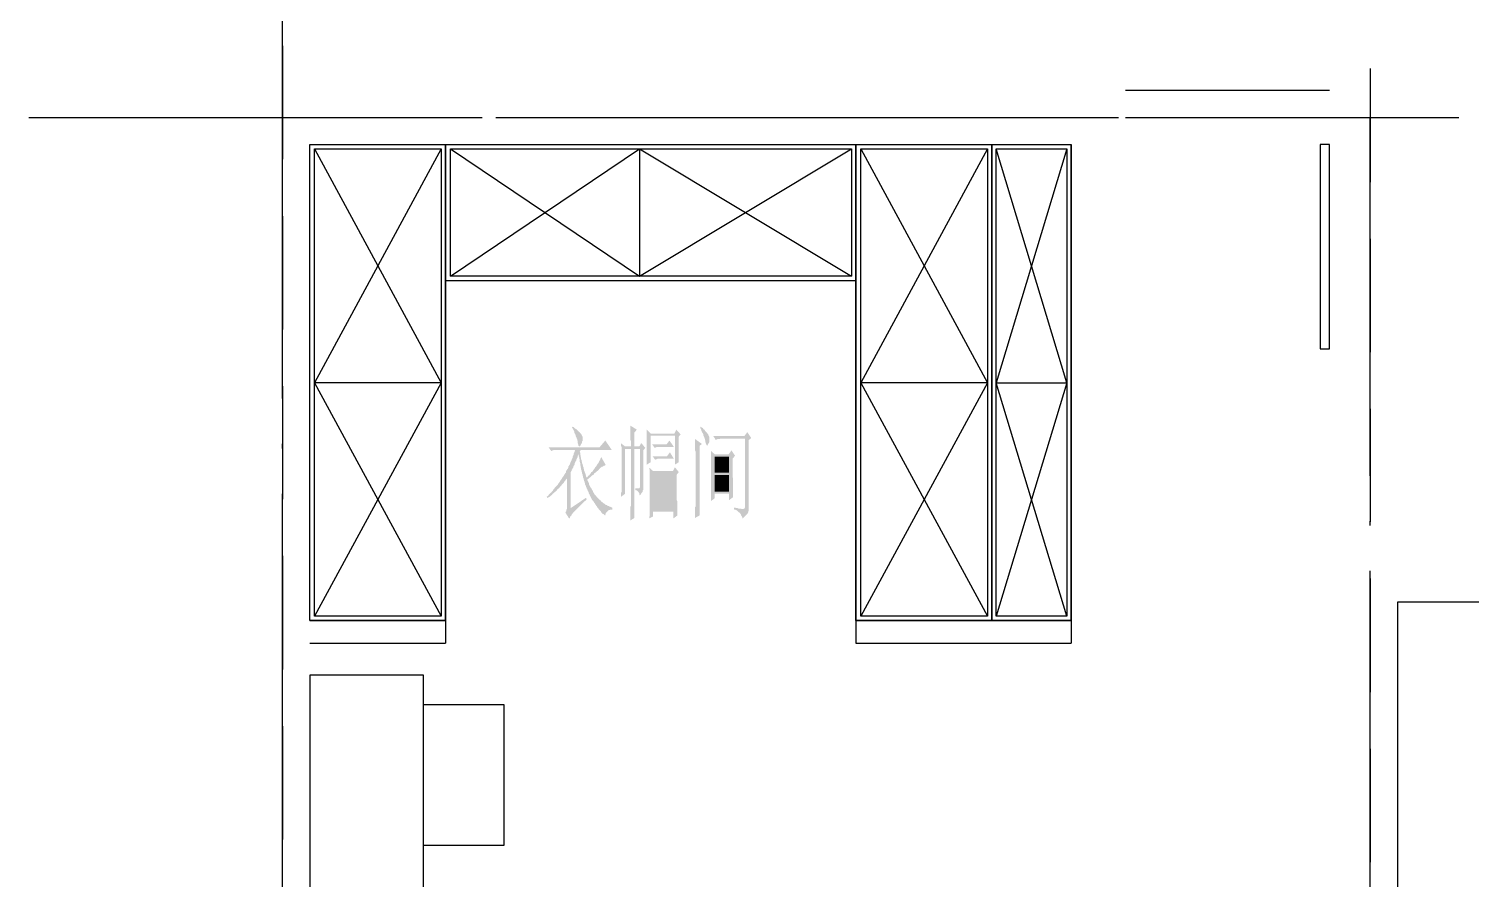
# Model space of a CAD drawing. Header units: millimetres. Extents: x -1120 to 100154, y -9529 to 14223.
# Drawn here: x 41768 to 48133, y 3860 to 7611 of the extents above; entities that cross this region are included whole.
import ezdxf

# ---------------------------------------------------------------- set-up
doc = ezdxf.new("R2010")
doc.units = ezdxf.units.MM
doc.linetypes.add('DOTE', pattern=[2.42, 2, -0.2, 0.02, -0.2])
doc.layers.add('A-DOTE', color=1, linetype='Continuous')
doc.layers.add('A-立面看线', color=7, linetype='Continuous')

msp = doc.modelspace()

# ---------------------------------------------------------------- hatches: boundary and pattern name
at = {"layer": 'A-立面看线'}
for points in [[(44425, 5768.8), (44425, 5773.2), (44425, 5779.7), (44425, 5786.2), (44425, 5790.6), (44422.8, 5797.1), (44422.8, 5801.5), (44422.8, 5805.8), (44422.8, 5812.4), (44422.8, 5816.7), (44422.8, 5821.1), (44422.8, 5825.4), (44422.8, 5829.8), (44422.8, 5834.1), (44422.8, 5838.5), (44422.8, 5840.6), (44422.8, 5845), (44422.8, 5849.3), (44422.8, 5851.5), (44422.8, 5855.9), (44422.8, 5858.1), (44422.8, 5860.2), (44451.1, 5842.8), (44440.2, 5829.8), (44440.2, 5768.8), (44462, 5768.8), (44470.7, 5784.1), (44488.1, 5762.3), (44479.4, 5751.4), (44479.4, 5594.7), (44479.4, 5590.4), (44479.4, 5586), (44479.4, 5581.7), (44479.4, 5577.3), (44477.2, 5575.2), (44477.2, 5570.8), (44475.1, 5566.5), (44472.9, 5564.3), (44470.7, 5562.1), (44468.5, 5557.8), (44466.4, 5555.6), (44464.2, 5553.4), (44462, 5557.8), (44462, 5562.1), (44459.8, 5564.3), (44457.6, 5568.6), (44455.5, 5570.8), (44453.3, 5573), (44451.1, 5575.2), (44446.8, 5575.2), (44444.6, 5577.3), (44444.6, 5577.3), (44444.6, 5583.9), (44448.9, 5583.9), (44453.3, 5583.9), (44455.5, 5583.9), (44457.6, 5583.9), (44459.8, 5583.9), (44459.8, 5583.9), (44462, 5583.9), (44464.2, 5588.2), (44464.2, 5592.6), (44464.2, 5596.9), (44464.2, 5758), (44440.2, 5758), (44440.2, 5512.1), (44440.2, 5507.7), (44440.2, 5503.3), (44440.2, 5496.8), (44440.2, 5492.5), (44440.2, 5488.1), (44440.2, 5483.8), (44440.2, 5479.4), (44440.2, 5475.1), (44440.2, 5470.7), (44440.2, 5466.4), (44440.2, 5462), (44440.2, 5457.6), (44440.2, 5453.3), (44422.8, 5442.4), (44422.8, 5448.9), (44422.8, 5453.3), (44422.8, 5457.6), (44422.8, 5462), (44422.8, 5466.4), (44422.8, 5470.7), (44422.8, 5475.1), (44422.8, 5479.4), (44422.8, 5485.9), (44422.8, 5490.3), (44422.8, 5494.6), (44422.8, 5499), (44422.8, 5503.3), (44425, 5507.7), (44425, 5512.1), (44425, 5516.4), (44425, 5520.8), (44425, 5525.1), (44425, 5525.1), (44425, 5758), (44398.9, 5758), (44398.9, 5559.9), (44381.5, 5546.9), (44381.5, 5551.2), (44381.5, 5553.4), (44381.5, 5557.8), (44381.5, 5562.1), (44381.5, 5564.3), (44383.7, 5568.6), (44383.7, 5573), (44383.7, 5577.3), (44383.7, 5581.7), (44383.7, 5586), (44383.7, 5590.4), (44383.7, 5594.7), (44383.7, 5599.1), (44383.7, 5603.4), (44383.7, 5607.8), (44383.7, 5612.2), (44383.7, 5616.5), (44383.7, 5620.9), (44383.7, 5625.2), (44383.7, 5631.7), (44383.7, 5636.1), (44383.7, 5640.4), (44383.7, 5647), (44383.7, 5651.3), (44383.7, 5655.7), (44383.7, 5662.2), (44383.7, 5666.6), (44383.7, 5673.1), (44383.7, 5673.1), (44383.7, 5679.6), (44383.7, 5686.1), (44383.7, 5692.7), (44383.7, 5697), (44383.7, 5703.5), (44383.7, 5707.9), (44383.7, 5714.4), (44383.7, 5718.8), (44383.7, 5725.3), (44383.7, 5729.7), (44383.7, 5734), (44383.7, 5738.4), (44383.7, 5742.7), (44383.7, 5747.1), (44383.7, 5751.4), (44383.7, 5755.8), (44383.7, 5760.1), (44383.7, 5762.3), (44383.7, 5766.7), (44381.5, 5768.8), (44381.5, 5773.2), (44381.5, 5775.4), (44381.5, 5779.7), (44381.5, 5781.9), (44381.5, 5781.9), (44398.9, 5768.8), (44425, 5768.8)], [(44159.5, 5496.8), (44227, 5542.5), (44229.2, 5533.8), (44224.8, 5529.5), (44220.5, 5527.3), (44216.1, 5522.9), (44211.8, 5518.6), (44207.4, 5514.2), (44205.2, 5512.1), (44200.9, 5507.7), (44196.5, 5503.3), (44194.3, 5501.2), (44190, 5496.8), (44187.8, 5494.6), (44183.5, 5490.3), (44181.3, 5488.1), (44179.1, 5485.9), (44174.8, 5481.6), (44172.6, 5479.4), (44170.4, 5477.2), (44168.2, 5475.1), (44166.1, 5470.7), (44163.9, 5468.5), (44163.9, 5466.4), (44161.7, 5464.2), (44159.5, 5462), (44157.3, 5459.8), (44157.3, 5459.8), (44155.2, 5457.6), (44155.2, 5455.5), (44155.2, 5453.3), (44153, 5453.3), (44153, 5451.1), (44153, 5448.9), (44153, 5448.9), (44135.6, 5477.2), (44137.8, 5481.6), (44139.9, 5483.8), (44139.9, 5488.1), (44142.1, 5492.5), (44142.1, 5496.8), (44142.1, 5501.2), (44142.1, 5503.3), (44142.1, 5627.4), (44139.9, 5625.2), (44137.8, 5623), (44135.6, 5618.7), (44133.4, 5616.5), (44131.2, 5614.3), (44129.1, 5610), (44126.9, 5607.8), (44124.7, 5605.6), (44122.5, 5603.4), (44120.4, 5601.3), (44118.2, 5596.9), (44116, 5594.7), (44113.8, 5592.6), (44111.7, 5590.4), (44109.5, 5586), (44107.3, 5583.9), (44102.9, 5581.7), (44100.8, 5579.5), (44098.6, 5577.3), (44096.4, 5573), (44094.2, 5570.8), (44089.9, 5568.6), (44087.7, 5566.5), (44085.5, 5564.3), (44083.4, 5562.1), (44079, 5559.9), (44076.8, 5555.6), (44074.7, 5553.4), (44070.3, 5551.2), (44068.1, 5549), (44066, 5546.9), (44061.6, 5544.7), (44059.4, 5542.5), (44057.2, 5540.3), (44052.9, 5546.9), (44057.2, 5549), (44059.4, 5551.2), (44061.6, 5553.4), (44063.8, 5557.8), (44066, 5559.9), (44068.1, 5562.1), (44070.3, 5564.3), (44074.7, 5566.5), (44076.8, 5570.8), (44079, 5573), (44081.2, 5575.2), (44083.4, 5579.5), (44085.5, 5581.7), (44087.7, 5583.9), (44089.9, 5588.2), (44092.1, 5590.4), (44094.2, 5592.6), (44098.6, 5596.9), (44100.8, 5599.1), (44102.9, 5601.3), (44105.1, 5605.6), (44107.3, 5607.8), (44109.5, 5612.2), (44111.7, 5614.3), (44113.8, 5618.7), (44116, 5620.9), (44118.2, 5625.2), (44120.4, 5627.4), (44122.5, 5631.7), (44124.7, 5633.9), (44124.7, 5633.9), (44126.9, 5638.3), (44129.1, 5640.4), (44131.2, 5644.8), (44133.4, 5647), (44135.6, 5651.3), (44137.8, 5653.5), (44137.8, 5657.9), (44139.9, 5662.2), (44142.1, 5664.4), (44144.3, 5668.7), (44146.5, 5670.9), (44148.6, 5675.3), (44148.6, 5679.6), (44150.8, 5681.8), (44153, 5686.1), (44155.2, 5690.5), (44157.3, 5694.8), (44157.3, 5697), (44159.5, 5701.4), (44161.7, 5705.7), (44163.9, 5710.1), (44163.9, 5712.3), (44166.1, 5716.6), (44168.2, 5721), (44168.2, 5725.3), (44170.4, 5729.7), (44172.6, 5734), (44172.6, 5738.4), (44174.8, 5742.7), (44176.9, 5747.1), (44176.9, 5749.2), (44179.1, 5753.6), (44096.4, 5753.6), (44094.2, 5753.6), (44092.1, 5753.6), (44087.7, 5753.6), (44085.5, 5753.6), (44081.2, 5751.4), (44079, 5751.4), (44074.7, 5749.2), (44072.5, 5749.2), (44061.6, 5764.5), (44285.7, 5764.5), (44311.9, 5794.9), (44340.1, 5753.6), (44203, 5753.6), (44198.7, 5744.9), (44200.9, 5740.5), (44200.9, 5736.2), (44200.9, 5731.8), (44203, 5727.5), (44203, 5723.1), (44205.2, 5716.6), (44205.2, 5712.3), (44207.4, 5707.9), (44207.4, 5703.5), (44209.6, 5699.2), (44209.6, 5694.8), (44211.8, 5690.5), (44211.8, 5686.1), (44213.9, 5684), (44213.9, 5679.6), (44216.1, 5675.3), (44216.1, 5670.9), (44218.3, 5666.6), (44218.3, 5662.2), (44220.5, 5657.9), (44220.5, 5655.7), (44222.6, 5651.3), (44224.8, 5647), (44224.8, 5642.6), (44227, 5640.4), (44227, 5636.1), (44229.2, 5631.7), (44229.2, 5631.7), (44233.5, 5633.9), (44235.7, 5638.3), (44237.9, 5640.4), (44242.2, 5642.6), (44244.4, 5647), (44246.6, 5649.1), (44248.7, 5653.5), (44250.9, 5655.7), (44255.3, 5657.9), (44257.4, 5662.2), (44259.6, 5664.4), (44261.8, 5668.7), (44264, 5670.9), (44266.2, 5675.3), (44268.3, 5677.4), (44270.5, 5679.6), (44272.7, 5684), (44274.9, 5686.1), (44277, 5690.5), (44279.2, 5692.7), (44281.4, 5697), (44283.6, 5699.2), (44283.6, 5701.4), (44285.7, 5705.7), (44287.9, 5707.9), (44290.1, 5712.3), (44290.1, 5714.4), (44292.3, 5718.8), (44294.4, 5721), (44314, 5686.1), (44311.9, 5686.1), (44309.7, 5684), (44305.3, 5684), (44303.1, 5681.8), (44301, 5679.6), (44296.6, 5679.6), (44294.4, 5677.4), (44292.3, 5675.3), (44287.9, 5673.1), (44285.7, 5668.7), (44283.6, 5668.7), (44283.6, 5666.6), (44281.4, 5664.4), (44279.2, 5662.2), (44277, 5660), (44274.9, 5660), (44272.7, 5657.9), (44270.5, 5655.7), (44268.3, 5653.5), (44264, 5651.3), (44261.8, 5647), (44259.6, 5644.8), (44257.4, 5642.6), (44253.1, 5640.4), (44250.9, 5638.3), (44246.6, 5633.9), (44244.4, 5631.7), (44240, 5629.6), (44235.7, 5625.2), (44233.5, 5623), (44231.3, 5623), (44233.5, 5618.7), (44235.7, 5614.3), (44237.9, 5610), (44240, 5605.6), (44240, 5601.3), (44242.2, 5596.9), (44244.4, 5592.6), (44246.6, 5588.2), (44248.7, 5586), (44250.9, 5581.7), (44253.1, 5577.3), (44255.3, 5575.2), (44257.4, 5570.8), (44257.4, 5568.6), (44259.6, 5564.3), (44261.8, 5562.1), (44264, 5557.8), (44266.2, 5555.6), (44268.3, 5553.4), (44270.5, 5551.2), (44272.7, 5546.9), (44274.9, 5544.7), (44277, 5542.5), (44279.2, 5540.3), (44281.4, 5538.2), (44283.6, 5536), (44285.7, 5533.8), (44290.1, 5531.6), (44292.3, 5527.3), (44294.4, 5525.1), (44298.8, 5522.9), (44301, 5520.8), (44303.1, 5518.6), (44307.5, 5516.4), (44309.7, 5514.2), (44311.9, 5512.1), (44316.2, 5509.9), (44318.4, 5509.9), (44320.6, 5507.7), (44322.7, 5505.5), (44327.1, 5505.5), (44329.3, 5503.3), (44331.4, 5503.3), (44335.8, 5501.2), (44338, 5501.2), (44340.1, 5499), (44342.3, 5499), (44342.3, 5490.3), (44338, 5490.3), (44333.6, 5490.3), (44331.4, 5488.1), (44327.1, 5488.1), (44324.9, 5485.9), (44322.7, 5483.8), (44320.6, 5481.6), (44318.4, 5479.4), (44316.2, 5477.2), (44314, 5475.1), (44314, 5470.7), (44311.9, 5468.5), (44311.9, 5464.2), (44307.5, 5466.4), (44305.3, 5468.5), (44303.1, 5470.7), (44301, 5470.7), (44298.8, 5472.9), (44296.6, 5475.1), (44294.4, 5477.2), (44292.3, 5481.6), (44290.1, 5483.8), (44287.9, 5485.9), (44285.7, 5488.1), (44283.6, 5490.3), (44281.4, 5494.6), (44279.2, 5496.8), (44277, 5499), (44274.9, 5503.3), (44272.7, 5505.5), (44270.5, 5509.9), (44268.3, 5512.1), (44266.2, 5516.4), (44264, 5518.6), (44261.8, 5522.9), (44259.6, 5527.3), (44255.3, 5531.6), (44253.1, 5533.8), (44250.9, 5538.2), (44248.7, 5542.5), (44246.6, 5546.9), (44244.4, 5551.2), (44244.4, 5551.2), (44242.2, 5555.6), (44242.2, 5557.8), (44240, 5559.9), (44237.9, 5564.3), (44237.9, 5566.5), (44235.7, 5570.8), (44233.5, 5573), (44233.5, 5577.3), (44231.3, 5579.5), (44229.2, 5583.9), (44229.2, 5586), (44227, 5590.4), (44227, 5592.6), (44224.8, 5596.9), (44222.6, 5601.3), (44222.6, 5605.6), (44220.5, 5607.8), (44220.5, 5612.2), (44218.3, 5616.5), (44218.3, 5620.9), (44216.1, 5623), (44216.1, 5627.4), (44213.9, 5631.7), (44213.9, 5636.1), (44211.8, 5640.4), (44211.8, 5644.8), (44209.6, 5649.1), (44209.6, 5653.5), (44207.4, 5657.9), (44207.4, 5662.2), (44205.2, 5666.6), (44205.2, 5670.9), (44203, 5677.4), (44203, 5681.8), (44200.9, 5686.1), (44200.9, 5690.5), (44200.9, 5694.8), (44198.7, 5701.4), (44198.7, 5705.7), (44198.7, 5710.1), (44196.5, 5716.6), (44196.5, 5721), (44194.3, 5727.5), (44194.3, 5731.8), (44194.3, 5736.2), (44192.2, 5731.8), (44190, 5727.5), (44190, 5723.1), (44187.8, 5718.8), (44185.6, 5714.4), (44183.5, 5710.1), (44183.5, 5705.7), (44181.3, 5703.5), (44179.1, 5699.2), (44176.9, 5694.8), (44176.9, 5690.5), (44174.8, 5686.1), (44172.6, 5684), (44170.4, 5679.6), (44170.4, 5675.3), (44168.2, 5673.1), (44166.1, 5668.7), (44163.9, 5666.6), (44163.9, 5662.2), (44161.7, 5660), (44159.5, 5655.7), (44159.5, 5655.7), (44159.5, 5496.8)], [(44168.2, 5855.9), (44172.6, 5853.7), (44176.9, 5849.3), (44179.1, 5847.2), (44183.5, 5845), (44187.8, 5840.6), (44190, 5838.5), (44192.2, 5836.3), (44194.3, 5834.1), (44198.7, 5831.9), (44198.7, 5829.8), (44200.9, 5827.6), (44203, 5825.4), (44205.2, 5825.4), (44205.2, 5823.2), (44205.2, 5823.2), (44207.4, 5818.9), (44209.6, 5814.5), (44211.8, 5810.2), (44211.8, 5805.8), (44211.8, 5801.5), (44211.8, 5801.5), (44211.8, 5797.1), (44211.8, 5792.8), (44209.6, 5790.6), (44209.6, 5786.2), (44207.4, 5781.9), (44205.2, 5779.7), (44203, 5775.4), (44200.9, 5771), (44198.7, 5768.8), (44198.7, 5768.8), (44198.7, 5768.8), (44196.5, 5768.8), (44194.3, 5771), (44192.2, 5773.2), (44192.2, 5777.5), (44190, 5784.1), (44190, 5786.2), (44190, 5788.4), (44190, 5792.8), (44187.8, 5794.9), (44187.8, 5799.3), (44185.6, 5803.6), (44185.6, 5805.8), (44183.5, 5810.2), (44181.3, 5814.5), (44181.3, 5818.9), (44179.1, 5821.1), (44176.9, 5825.4), (44174.8, 5829.8), (44174.8, 5834.1), (44172.6, 5838.5), (44170.4, 5842.8), (44168.2, 5847.2), (44163.9, 5851.5), (44163.9, 5851.5), (44168.2, 5855.9)], [(44636.1, 5812.4), (44636.1, 5805.8), (44636.1, 5799.3), (44636.1, 5792.8), (44636.1, 5788.4), (44636.1, 5781.9), (44636.1, 5775.4), (44636.1, 5771), (44636.1, 5764.5), (44636.1, 5760.1), (44636.1, 5755.8), (44636.1, 5751.4), (44636.1, 5744.9), (44636.1, 5740.5), (44636.1, 5736.2), (44636.1, 5731.8), (44636.1, 5729.7), (44636.1, 5725.3), (44636.1, 5721), (44636.1, 5718.8), (44636.1, 5714.4), (44636.1, 5710.1), (44636.1, 5707.9), (44636.1, 5705.7), (44636.1, 5701.4), (44636.1, 5699.2), (44636.1, 5699.2), (44618.7, 5688.3), (44618.7, 5816.7), (44512.1, 5816.7), (44512.1, 5699.2), (44494.6, 5688.3), (44494.6, 5692.7), (44494.6, 5697), (44494.6, 5701.4), (44494.6, 5705.7), (44494.6, 5710.1), (44494.6, 5714.4), (44494.6, 5718.8), (44494.6, 5723.1), (44494.6, 5727.5), (44494.6, 5731.8), (44494.6, 5738.4), (44494.6, 5742.7), (44494.6, 5747.1), (44494.6, 5751.4), (44494.6, 5755.8), (44494.6, 5760.1), (44494.6, 5764.5), (44494.6, 5768.8), (44494.6, 5773.2), (44494.6, 5777.5), (44494.6, 5781.9), (44494.6, 5788.4), (44494.6, 5792.8), (44494.6, 5797.1), (44494.6, 5801.5), (44494.6, 5805.8), (44494.6, 5810.2), (44494.6, 5814.5), (44494.6, 5818.9), (44494.6, 5823.2), (44494.6, 5827.6), (44494.6, 5831.9), (44494.6, 5836.3), (44494.6, 5840.6), (44494.6, 5842.8), (44512.1, 5825.4), (44616.5, 5825.4), (44625.2, 5842.8), (44644.8, 5821.1), (44636.1, 5812.4)], [(44518.6, 5777.5), (44581.7, 5777.5), (44594.7, 5794.9), (44614.3, 5766.7), (44540.3, 5766.7), (44529.5, 5762.3), (44518.6, 5777.5)], [(44727.5, 5520.8), (44727.5, 5516.4), (44727.5, 5512.1), (44727.5, 5507.7), (44727.5, 5503.3), (44727.5, 5499), (44727.5, 5492.5), (44727.5, 5488.1), (44727.5, 5483.8), (44727.5, 5479.4), (44727.5, 5475.1), (44727.5, 5470.7), (44727.5, 5466.4), (44727.5, 5464.2), (44707.9, 5453.3), (44707.9, 5455.5), (44707.9, 5457.6), (44707.9, 5457.6), (44707.9, 5459.8), (44707.9, 5462), (44707.9, 5464.2), (44707.9, 5466.4), (44707.9, 5470.7), (44707.9, 5472.9), (44707.9, 5475.1), (44707.9, 5479.4), (44707.9, 5481.6), (44707.9, 5485.9), (44707.9, 5488.1), (44707.9, 5492.5), (44707.9, 5496.8), (44707.9, 5501.2), (44710.1, 5503.3), (44710.1, 5507.7), (44710.1, 5514.2), (44710.1, 5518.6), (44710.1, 5522.9), (44710.1, 5527.3), (44710.1, 5533.8), (44710.1, 5538.2), (44710.1, 5544.7), (44710.1, 5549), (44710.1, 5555.6), (44710.1, 5562.1), (44710.1, 5566.5), (44710.1, 5573), (44710.1, 5579.5), (44710.1, 5586), (44710.1, 5592.6), (44710.1, 5601.3), (44710.1, 5607.8), (44710.1, 5614.3), (44710.1, 5623), (44710.1, 5627.4), (44710.1, 5636.1), (44710.1, 5642.6), (44710.1, 5649.1), (44710.1, 5657.9), (44710.1, 5664.4), (44710.1, 5670.9), (44710.1, 5677.4), (44710.1, 5684), (44710.1, 5690.5), (44710.1, 5694.8), (44710.1, 5701.4), (44710.1, 5707.9), (44710.1, 5712.3), (44710.1, 5718.8), (44710.1, 5723.1), (44710.1, 5729.7), (44710.1, 5734), (44710.1, 5738.4), (44710.1, 5742.7), (44710.1, 5747.1), (44707.9, 5751.4), (44707.9, 5755.8), (44707.9, 5760.1), (44707.9, 5764.5), (44707.9, 5766.7), (44707.9, 5771), (44707.9, 5775.4), (44707.9, 5777.5), (44707.9, 5779.7), (44707.9, 5784.1), (44707.9, 5786.2), (44707.9, 5788.4), (44707.9, 5790.6), (44707.9, 5792.8), (44707.9, 5794.9), (44707.9, 5797.1), (44707.9, 5799.3), (44707.9, 5801.5), (44707.9, 5801.5), (44738.4, 5779.7), (44727.5, 5771), (44727.5, 5520.8)], [(44734, 5855.9), (44738.4, 5851.5), (44742.7, 5849.3), (44744.9, 5845), (44749.2, 5842.8), (44751.4, 5838.5), (44753.6, 5836.3), (44758, 5831.9), (44760.1, 5829.8), (44762.3, 5827.6), (44762.3, 5825.4), (44764.5, 5823.2), (44766.7, 5821.1), (44766.7, 5818.9), (44766.7, 5818.9), (44768.8, 5814.5), (44771, 5810.2), (44771, 5805.8), (44771, 5803.6), (44771, 5801.5), (44771, 5797.1), (44771, 5792.8), (44771, 5788.4), (44768.8, 5784.1), (44766.7, 5781.9), (44764.5, 5777.5), (44762.3, 5773.2), (44760.1, 5771), (44760.1, 5771), (44760.1, 5773.2), (44758, 5775.4), (44758, 5777.5), (44755.8, 5781.9), (44753.6, 5788.4), (44753.6, 5790.6), (44753.6, 5794.9), (44751.4, 5797.1), (44751.4, 5801.5), (44749.2, 5805.8), (44749.2, 5808), (44747.1, 5812.4), (44744.9, 5816.7), (44744.9, 5821.1), (44742.7, 5825.4), (44740.5, 5827.6), (44738.4, 5831.9), (44736.2, 5836.3), (44736.2, 5840.6), (44734, 5845), (44731.8, 5849.3), (44729.7, 5851.5), (44734, 5855.9)], [(44879.8, 5499), (44884.2, 5499), (44888.5, 5496.8), (44895, 5496.8), (44899.4, 5494.6), (44901.6, 5494.6), (44905.9, 5494.6), (44910.3, 5494.6), (44912.5, 5492.5), (44914.6, 5492.5), (44916.8, 5492.5), (44919, 5492.5), (44921.2, 5492.5), (44921.2, 5492.5), (44923.3, 5494.6), (44923.3, 5494.6), (44925.5, 5494.6), (44927.7, 5499), (44927.7, 5503.3), (44927.7, 5507.7), (44927.7, 5507.7), (44927.7, 5803.6), (44829.8, 5803.6), (44827.6, 5803.6), (44823.2, 5803.6), (44821.1, 5803.6), (44816.7, 5801.5), (44814.5, 5801.5), (44810.2, 5801.5), (44808, 5801.5), (44803.6, 5799.3), (44801.5, 5799.3), (44799.3, 5797.1), (44788.4, 5814.5), (44925.5, 5814.5), (44938.6, 5831.9), (44956, 5805.8), (44945.1, 5797.1), (44945.1, 5505.5), (44945.1, 5501.2), (44945.1, 5494.6), (44945.1, 5490.3), (44945.1, 5485.9), (44942.9, 5481.6), (44942.9, 5479.4), (44940.7, 5475.1), (44940.7, 5472.9), (44938.6, 5470.7), (44936.4, 5468.5), (44934.2, 5466.4), (44932, 5464.2), (44929.9, 5462), (44927.7, 5459.8), (44923.3, 5455.5), (44921.2, 5453.3), (44916.8, 5451.1), (44916.8, 5455.5), (44914.6, 5459.8), (44912.5, 5462), (44910.3, 5466.4), (44910.3, 5468.5), (44908.1, 5470.7), (44905.9, 5475.1), (44903.7, 5477.2), (44899.4, 5479.4), (44897.2, 5481.6), (44895, 5483.8), (44892.9, 5485.9), (44888.5, 5488.1), (44886.3, 5490.3), (44882, 5490.3), (44879.8, 5492.5), (44879.8, 5492.5), (44879.8, 5499)], [(44520.8, 5725.3), (44583.9, 5725.3), (44596.9, 5742.7), (44614.3, 5714.4), (44542.5, 5714.4), (44531.6, 5710.1), (44520.8, 5725.3)], [(44777.5, 5527.3), (44777.5, 5531.6), (44777.5, 5536), (44777.5, 5540.3), (44777.5, 5544.7), (44777.5, 5549), (44777.5, 5553.4), (44777.5, 5559.9), (44777.5, 5564.3), (44777.5, 5568.6), (44777.5, 5573), (44777.5, 5577.3), (44777.5, 5581.7), (44777.5, 5586), (44777.5, 5590.4), (44777.5, 5594.7), (44777.5, 5599.1), (44777.5, 5603.4), (44777.5, 5607.8), (44777.5, 5612.2), (44777.5, 5616.5), (44777.5, 5620.9), (44777.5, 5627.4), (44777.5, 5631.7), (44777.5, 5636.1), (44777.5, 5640.4), (44777.5, 5640.4), (44777.5, 5644.8), (44777.5, 5649.1), (44777.5, 5653.5), (44777.5, 5657.9), (44777.5, 5662.2), (44777.5, 5666.6), (44777.5, 5670.9), (44777.5, 5675.3), (44777.5, 5679.6), (44777.5, 5684), (44777.5, 5688.3), (44777.5, 5694.8), (44777.5, 5699.2), (44777.5, 5703.5), (44777.5, 5707.9), (44777.5, 5712.3), (44777.5, 5716.6), (44777.5, 5721), (44777.5, 5725.3), (44777.5, 5729.7), (44777.5, 5734), (44777.5, 5738.4), (44777.5, 5742.7), (44777.5, 5747.1), (44777.5, 5749.2), (44794.9, 5734), (44855.9, 5734), (44868.9, 5751.4), (44884.2, 5727.5), (44873.3, 5714.4), (44873.3, 5710.1), (44873.3, 5703.5), (44873.3, 5697), (44873.3, 5692.7), (44873.3, 5686.1), (44873.3, 5679.6), (44873.3, 5675.3), (44873.3, 5668.7), (44873.3, 5664.4), (44873.3, 5657.9), (44873.3, 5653.5), (44873.3, 5649.1), (44873.3, 5642.6), (44873.3, 5638.3), (44873.3, 5633.9), (44875.5, 5629.6), (44875.5, 5623), (44875.5, 5618.7), (44875.5, 5614.3), (44875.5, 5610), (44875.5, 5605.6), (44875.5, 5601.3), (44875.5, 5596.9), (44875.5, 5592.6), (44875.5, 5590.4), (44875.5, 5586), (44875.5, 5581.7), (44875.5, 5577.3), (44875.5, 5575.2), (44875.5, 5570.8), (44875.5, 5566.5), (44875.5, 5564.3), (44875.5, 5559.9), (44875.5, 5557.8), (44875.5, 5553.4), (44875.5, 5551.2), (44875.5, 5546.9), (44875.5, 5544.7), (44858.1, 5531.6), (44858.1, 5559.9), (44794.9, 5559.9), (44794.9, 5540.3), (44777.5, 5527.3)], [(44505.5, 5451.1), (44505.5, 5453.3), (44505.5, 5457.6), (44507.7, 5462), (44507.7, 5466.4), (44507.7, 5470.7), (44507.7, 5475.1), (44507.7, 5479.4), (44507.7, 5483.8), (44507.7, 5488.1), (44507.7, 5492.5), (44507.7, 5496.8), (44507.7, 5501.2), (44507.7, 5505.5), (44507.7, 5509.9), (44507.7, 5514.2), (44507.7, 5518.6), (44507.7, 5522.9), (44507.7, 5527.3), (44507.7, 5531.6), (44507.7, 5538.2), (44507.7, 5542.5), (44507.7, 5546.9), (44507.7, 5551.2), (44507.7, 5557.8), (44507.7, 5562.1), (44507.7, 5566.5), (44507.7, 5568.6), (44507.7, 5575.2), (44507.7, 5581.7), (44507.7, 5586), (44507.7, 5592.6), (44507.7, 5596.9), (44507.7, 5601.3), (44507.7, 5607.8), (44507.7, 5612.2), (44507.7, 5616.5), (44507.7, 5620.9), (44507.7, 5625.2), (44507.7, 5629.6), (44507.7, 5636.1), (44507.7, 5638.3), (44507.7, 5642.6), (44507.7, 5647), (44507.7, 5651.3), (44507.7, 5655.7), (44507.7, 5660), (44507.7, 5662.2), (44507.7, 5666.6), (44505.5, 5670.9), (44505.5, 5673.1), (44505.5, 5675.3), (44522.9, 5660), (44610, 5660), (44618.7, 5677.4), (44636.1, 5655.7), (44627.4, 5644.8), (44627.4, 5638.3), (44627.4, 5631.7), (44627.4, 5625.2), (44627.4, 5618.7), (44627.4, 5612.2), (44627.4, 5605.6), (44627.4, 5599.1), (44627.4, 5594.7), (44627.4, 5588.2), (44627.4, 5581.7), (44627.4, 5577.3), (44627.4, 5570.8), (44627.4, 5566.5), (44627.4, 5559.9), (44627.4, 5555.6), (44627.4, 5551.2), (44627.4, 5544.7), (44627.4, 5540.3), (44627.4, 5536), (44627.4, 5531.6), (44629.6, 5527.3), (44629.6, 5522.9), (44629.6, 5518.6), (44629.6, 5514.2), (44629.6, 5509.9), (44629.6, 5505.5), (44629.6, 5503.3), (44629.6, 5499), (44629.6, 5494.6), (44629.6, 5492.5), (44629.6, 5488.1), (44629.6, 5485.9), (44629.6, 5481.6), (44629.6, 5479.4), (44629.6, 5477.2), (44629.6, 5475.1), (44629.6, 5470.7), (44629.6, 5468.5), (44629.6, 5466.4), (44629.6, 5464.2), (44629.6, 5464.2), (44612.2, 5451.1), (44612.2, 5481.6), (44522.9, 5481.6), (44522.9, 5459.8), (44505.5, 5451.1)], [(44794.9, 5723.1), (44794.9, 5653.5), (44858.1, 5653.5), (44858.1, 5723.1), (44794.9, 5723.1)], [(44522.9, 5651.3), (44522.9, 5605.6), (44612.2, 5605.6), (44612.2, 5651.3), (44522.9, 5651.3)], [(44794.9, 5642.6), (44794.9, 5568.6), (44858.1, 5568.6), (44858.1, 5642.6), (44794.9, 5642.6)], [(44522.9, 5594.7), (44522.9, 5551.2), (44612.2, 5551.2), (44612.2, 5594.7), (44522.9, 5594.7)], [(44522.9, 5540.3), (44522.9, 5492.5), (44612.2, 5492.5), (44612.2, 5540.3), (44522.9, 5540.3)]]:
    msp.add_hatch(color=256, dxfattribs=at).paths.add_polyline_path(points)

# ---------------------------------------------------------------- linework, layer by layer
at = {"layer": 'A-DOTE', "linetype": 'DOTE', "ltscale": 1000}
for p, q in [((42887.6, -3700.5), (42887.6, 14221.2)), ((41767.6, 7220.3), (47688.1, 7220.3)), ((47688.1, 799.7), (47688.1, 7220.3))]:
    msp.add_line(p, q, dxfattribs=at)
at = {"layer": 'A-立面看线'}
for points in [[(42888.7, 7035.3), (42888.7, 7535.8)], [(47689.2, 6935.2), (47689.2, 7435.7)], [(46607.6, 7340), (47508.5, 7340)], [(43078, 7220.3), (43578.5, 7220.3)], [(43828.8, 7220.3), (44327.1, 7220.3)], [(44577.3, 7220.3), (45077.8, 7220.3)], [(45328.1, 7220.3), (45828.6, 7220.3)], [(46078.8, 7220.3), (46577.2, 7220.3)], [(46827.4, 7220.3), (47327.9, 7220.3)], [(47578.2, 7220.3), (48078.7, 7220.3)], [(43008.4, 7100.6), (43606.8, 7100.6), (43606.8, 5000.7), (43008.4, 5000.7), (43008.4, 7100.6)], [(43587.2, 7081), (43028, 6049.5)], [(43028, 7081), (43587.2, 7081), (43587.2, 5020.3), (43028, 5020.3), (43028, 7081)], [(43028, 7081), (43587.2, 6049.5), (43028, 6049.5), (43587.2, 5020.3)], [(43606.8, 7100.6), (45417.3, 7100.6), (45417.3, 6500), (43606.8, 6500), (43606.8, 7100.6)], [(43628.6, 7081), (44462, 6519.6)], [(43628.6, 7081), (45397.7, 7081), (45397.7, 6519.6), (43628.6, 6519.6), (43628.6, 7081)], [(43628.6, 6519.6), (44462, 7081), (44462, 6519.6), (45397.7, 7081)], [(44462, 7081), (45397.7, 6519.6)], [(45417.3, 7100.6), (46017.9, 7100.6), (46017.9, 5000.7), (45417.3, 5000.7), (45417.3, 7100.6)], [(45417.3, 5000.7), (46368.3, 5000.7), (46368.3, 7100.6)], [(45998.3, 7081), (45439.1, 6049.5)], [(45439.1, 7081), (45998.3, 7081), (45998.3, 5020.3), (45439.1, 5020.3), (45439.1, 7081)], [(45439.1, 7081), (45998.3, 6049.5), (45439.1, 6049.5), (45998.3, 5020.3)], [(46017.9, 7100.6), (46368.3, 7100.6), (46368.3, 5000.7), (46017.9, 5000.7), (46017.9, 7100.6)], [(46348.7, 7081), (46037.5, 6049.5)], [(46348.7, 5020.3), (46037.5, 6049.5), (46348.7, 6049.5), (46037.5, 7081), (46348.7, 7081), (46348.7, 5020.3), (46037.5, 5020.3), (46037.5, 7081)], [(47467.2, 6199.7), (47508.5, 6199.7), (47508.5, 7100.6), (47467.2, 7100.6), (47467.2, 6199.7)], [(42888.7, 6284.6), (42888.7, 6785.1)], [(47689.2, 6184.5), (47689.2, 6685)], [(43606.8, 5000.7), (43606.8, 6500)], [(45417.3, 6500), (43606.8, 6500)], [(45417.3, 6500), (45417.3, 4900.6)], [(43587.2, 6049.5), (43028, 5020.3)], [(45998.3, 6049.5), (45439.1, 5020.3)], [(46348.7, 6049.5), (46037.5, 5020.3)], [(42888.7, 5536), (42888.7, 6034.3)], [(47689.2, 5435.9), (47689.2, 5934.2)], [(42888.7, 4785.2), (42888.7, 5285.7)], [(47689.2, 4685.1), (47689.2, 5185.6)], [(47808.8, 2382.8), (47808.8, 5083.4), (48209.2, 5083.4), (48209.2, 2382.8), (47808.8, 2382.8)], [(43008.4, 5000.7), (43606.8, 5000.7)], [(43606.8, 5000.7), (43606.8, 4900.6)], [(46368.3, 5000.7), (46368.3, 4900.6)], [(43008.4, 4900.6), (43606.8, 4900.6)], [(45417.3, 4900.6), (46368.3, 4900.6)], [(43508.9, 3557.9), (43508.9, 4759.1), (43008.4, 4759.1), (43008.4, 3557.9), (43508.9, 3557.9)], [(43508.9, 4630.7), (43863.6, 4630.7), (43863.6, 4008.4), (43508.9, 4008.4), (43508.9, 4630.7)], [(42888.7, 4034.5), (42888.7, 4535)], [(47689.2, 3934.4), (47689.2, 4434.9)]]:
    msp.add_lwpolyline(points, dxfattribs=at)

doc.saveas('drawing.dxf')
